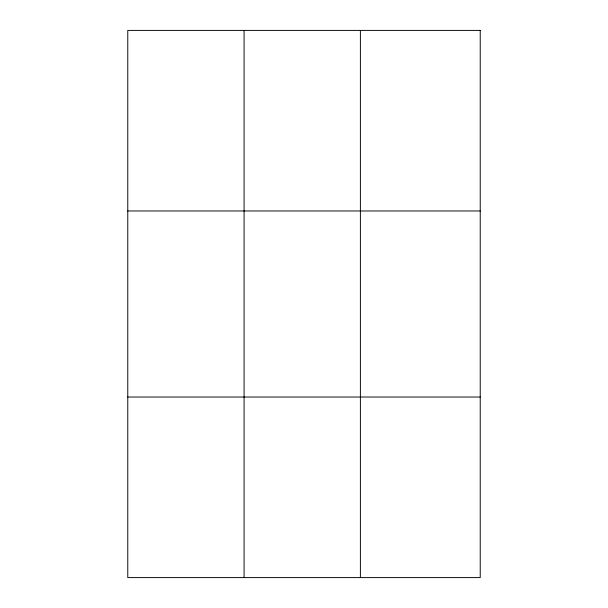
<?xml version="1.0" encoding="UTF-8"?>
<svg xmlns="http://www.w3.org/2000/svg" width="608" height="608" viewBox="0 0 608 608"><rect width="100%" height="100%" fill="white"/><g stroke="black" fill="none" stroke-linecap="round" stroke-linejoin="round"><path stroke-width="0.91" d="M244.082 30.4L244.082 577.6M360.392 30.4L360.392 577.6M127.771 210.976L480.229 210.976M127.771 397.024L480.229 397.024M480.229 30.4L480.229 577.6L127.771 577.6L127.771 30.4L480.229 30.4"/></g></svg>
